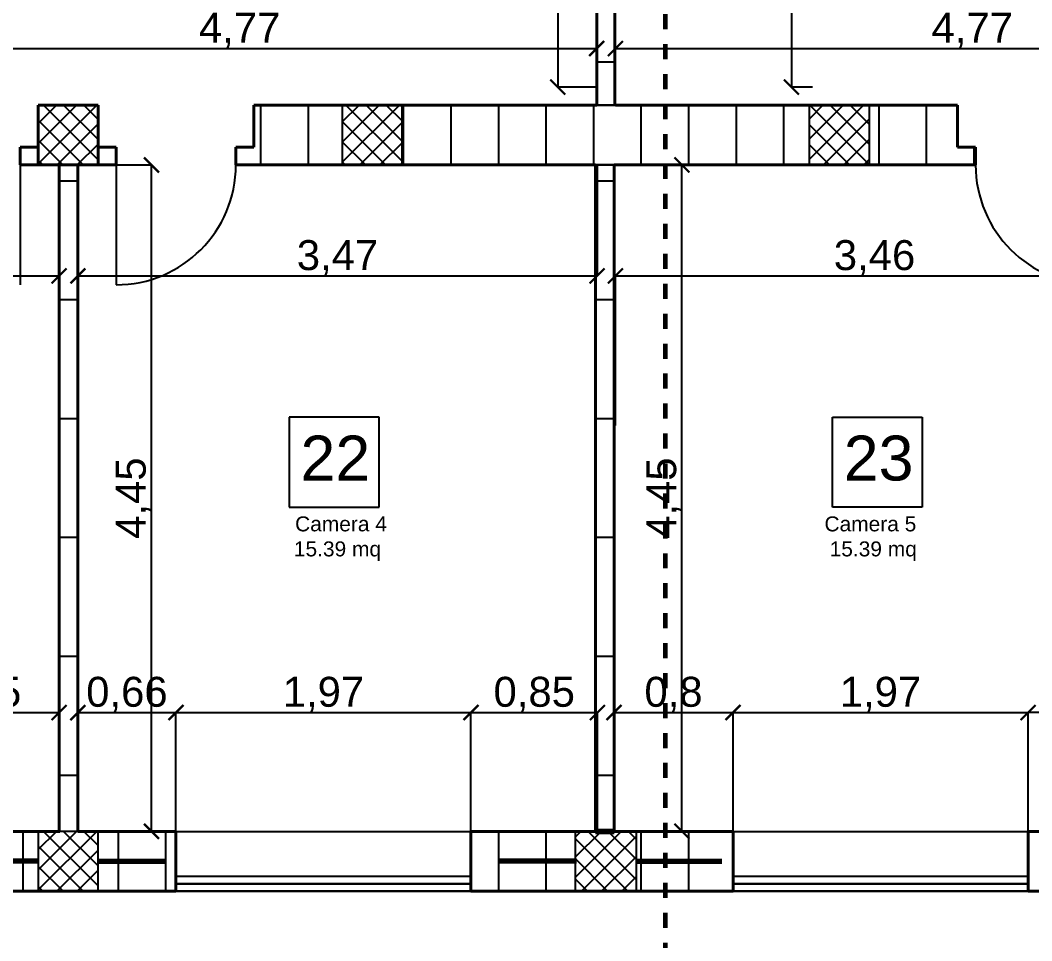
# Model space of a CAD drawing. Header units: millimetres. Extents: x 2459 to 3981, y 1231 to 4850.
# Drawn here: x 3667.85 to 3674.61, y 1279.74 to 1285.89 of the extents above; entities that cross this region are included whole.
import ezdxf

# ---------------------------------------------------------------- set-up
doc = ezdxf.new("R2010")
doc.units = ezdxf.units.MM
doc.linetypes.add('JIS_02_0.7', pattern=[1.35, 0.75, -0.6])
doc.linetypes.add('TRATTEGGIATA', pattern=[0.75, 0.5, -0.25])
for name, color, linetype, lineweight in [('linee murature', 253, 'Continuous', 70), ('linee muri', 7, 'Continuous', 40), ('SEZIONI', 7, 'TRATTEGGIATA', 60)]:
    doc.layers.add(name, color=color, linetype=linetype, lineweight=lineweight)
doc.layers.add('quoteee', color=7, linetype='Continuous')
doc.styles.get("Standard").update_dxf_attribs({"font": 'arial.ttf'})
doc.dimstyles.new('Copia di ISO-25', dxfattribs={"dimtxt": 0.2, "dimasz": 0.1, "dimexe": 0, "dimexo": 0, "dimgap": 0, "dimtad": 3, "dimtxsty": 'Standard', "dimblk": 'ARCHTICK', "dimcen": -2.5, "dimclrd": 256, "dimclre": 256, "dimclrt": 256, "dimadec": 0, "dimazin": 0, "dimtfac": 1, "dimtmove": 2, "dimatfit": 3, "dimldrblk": 'ARCHTICK', "dimfxl": 1, "dimfxlon": 1, "dimtfillclr": 256, "dimlwd": -1, "dimlwe": -1, "dimarcsym": 0})

# ---------------------------------------------------------------- blocks, each defined once
blk = doc.blocks.new('_ArchTick')
at = {"color": 0, "linetype": 'ByBlock', "const_width": 0.15}
blk.add_lwpolyline([(-0.5, -0.5), (0.5, 0.5)], dxfattribs=at)
blk = doc.blocks.new('*D186')
at = {"layer": 'Defpoints', "color": 0, "lineweight": -3, "ltscale": 0.01, "transparency": 16777216}
for p in [(3664.0147, 1284.1799), (3668.1147, 1284.1799), (3668.1147, 1284.1799)]:
    blk.add_point(p, dxfattribs=at)
at = {"layer": 'quoteee', "ltscale": 0.01, "transparency": 16777216}
blk.add_line((3664.0147, 1284.1799), (3668.1147, 1284.1799), dxfattribs=at)
at = {"layer": 'quoteee', "ltscale": 0.01, "transparency": 16777216, "xscale": 0.1, "yscale": 0.1, "zscale": 0.1, "rotation": 180}
blk.add_blockref('_ArchTick', (3664.0147, 1284.1799), dxfattribs=at)
at = {"layer": 'quoteee', "ltscale": 0.01, "transparency": 16777216, "xscale": 0.1, "yscale": 0.1, "zscale": 0.1}
blk.add_blockref('_ArchTick', (3668.1147, 1284.1799), dxfattribs=at)
at = {"layer": 'quoteee', "ltscale": 0.01, "transparency": 16777216, "insert": (3666.0647, 1284.3001), "char_height": 0.2, "attachment_point": 5}
blk.add_mtext('4,1', dxfattribs=at)
blk = doc.blocks.new('*D307')
at = {"layer": 'Defpoints', "color": 0, "lineweight": -3, "ltscale": 0.01, "transparency": 16777216}
for p in [(3668.2397, 1284.9206), (3671.7074, 1284.9206), (3671.7074, 1284.1799)]:
    blk.add_point(p, dxfattribs=at)
at = {"layer": 'quoteee', "ltscale": 0.01, "transparency": 16777216}
for p, q in [((3668.2397, 1284.9206), (3668.2397, 1284.1799)), ((3671.7074, 1284.9206), (3671.7074, 1284.1799)), ((3668.2397, 1284.1799), (3671.7074, 1284.1799))]:
    blk.add_line(p, q, dxfattribs=at)
at = {"layer": 'quoteee', "ltscale": 0.01, "transparency": 16777216, "xscale": 0.1, "yscale": 0.1, "zscale": 0.1, "rotation": 180}
blk.add_blockref('_ArchTick', (3668.2397, 1284.1799), dxfattribs=at)
at = {"layer": 'quoteee', "ltscale": 0.01, "transparency": 16777216, "xscale": 0.1, "yscale": 0.1, "zscale": 0.1}
blk.add_blockref('_ArchTick', (3671.7074, 1284.1799), dxfattribs=at)
at = {"layer": 'quoteee', "ltscale": 0.01, "transparency": 16777216, "insert": (3669.9736, 1284.3001), "char_height": 0.2, "attachment_point": 5}
blk.add_mtext('3,47', dxfattribs=at)
blk = doc.blocks.new('*D308')
at = {"layer": 'Defpoints', "color": 0, "lineweight": -3, "ltscale": 0.01, "transparency": 16777216}
for p in [(3675.2897, 1284.1799), (3671.8297, 1280.4706), (3675.2897, 1280.4668)]:
    blk.add_point(p, dxfattribs=at)
at = {"layer": 'quoteee', "ltscale": 0.01, "transparency": 16777216}
for p, q in [((3671.8297, 1283.1799), (3671.8297, 1284.1799)), ((3671.8297, 1284.1799), (3675.2897, 1284.1799)), ((3675.2897, 1283.1799), (3675.2897, 1284.1799))]:
    blk.add_line(p, q, dxfattribs=at)
at = {"layer": 'quoteee', "ltscale": 0.01, "transparency": 16777216, "xscale": 0.1, "yscale": 0.1, "zscale": 0.1, "rotation": 180}
blk.add_blockref('_ArchTick', (3671.8297, 1284.1799), dxfattribs=at)
at = {"layer": 'quoteee', "ltscale": 0.01, "transparency": 16777216, "xscale": 0.1, "yscale": 0.1, "zscale": 0.1}
blk.add_blockref('_ArchTick', (3675.2897, 1284.1799), dxfattribs=at)
at = {"layer": 'quoteee', "ltscale": 0.01, "transparency": 16777216, "insert": (3673.5597, 1284.3001), "char_height": 0.2, "attachment_point": 5}
blk.add_mtext('3,46', dxfattribs=at)
blk = doc.blocks.new('*D187')
at = {"layer": 'Defpoints', "color": 0, "lineweight": -3, "ltscale": 0.01, "transparency": 16777216}
for p in [(3672.2737, 1284.9206), (3672.2813, 1284.9206), (3672.2813, 1280.4706)]:
    blk.add_point(p, dxfattribs=at)
at = {"layer": 'quoteee', "ltscale": 0.01, "transparency": 16777216}
for p, q in [((3672.2813, 1284.9206), (3672.2737, 1284.9206)), ((3672.2737, 1280.4706), (3672.2737, 1284.9206)), ((3672.2813, 1280.4706), (3672.2737, 1280.4706))]:
    blk.add_line(p, q, dxfattribs=at)
at = {"layer": 'quoteee', "ltscale": 0.01, "transparency": 16777216, "xscale": 0.1, "yscale": 0.1, "zscale": 0.1}
for p, rotation in [((3672.2737, 1284.9206), 90), ((3672.2737, 1280.4706), 270)]:
    blk.add_blockref('_ArchTick', p, dxfattribs=dict(at, rotation=rotation))
at = {"layer": 'quoteee', "ltscale": 0.01, "transparency": 16777216, "insert": (3672.1539, 1282.6956), "char_height": 0.2, "attachment_point": 5, "rotation": 90}
blk.add_mtext('4,45', dxfattribs=at)
blk = doc.blocks.new('*D309')
at = {"layer": 'Defpoints', "color": 0, "lineweight": -3, "ltscale": 0.01, "transparency": 16777216}
for p in [(3668.2397, 1284.9206), (3668.7312, 1284.9206), (3668.2397, 1280.4706)]:
    blk.add_point(p, dxfattribs=at)
at = {"layer": 'quoteee', "ltscale": 0.01, "transparency": 16777216}
for p, q in [((3668.2397, 1284.9206), (3668.7312, 1284.9206)), ((3668.7312, 1280.4706), (3668.7312, 1284.9206)), ((3668.2397, 1280.4706), (3668.7312, 1280.4706))]:
    blk.add_line(p, q, dxfattribs=at)
at = {"layer": 'quoteee', "ltscale": 0.01, "transparency": 16777216, "xscale": 0.1, "yscale": 0.1, "zscale": 0.1}
for p, rotation in [((3668.7312, 1284.9206), 90), ((3668.7312, 1280.4706), 270)]:
    blk.add_blockref('_ArchTick', p, dxfattribs=dict(at, rotation=rotation))
at = {"layer": 'quoteee', "ltscale": 0.01, "transparency": 16777216, "insert": (3668.6114, 1282.6956), "char_height": 0.2, "attachment_point": 5, "rotation": 90}
blk.add_mtext('4,45', dxfattribs=at)
blk = doc.blocks.new('*D188')
at = {"layer": 'Defpoints', "color": 0, "lineweight": -3, "ltscale": 0.01, "transparency": 16777216}
for p in [(3666.9347, 1286.4985), (3671.7047, 1286.4985), (3671.7047, 1285.6985)]:
    blk.add_point(p, dxfattribs=at)
at = {"layer": 'quoteee', "ltscale": 0.01, "transparency": 16777216}
for p, q in [((3666.9347, 1286.4985), (3666.9347, 1285.6985)), ((3671.7047, 1286.4985), (3671.7047, 1285.6985)), ((3666.9347, 1285.6985), (3671.7047, 1285.6985))]:
    blk.add_line(p, q, dxfattribs=at)
at = {"layer": 'quoteee', "ltscale": 0.01, "transparency": 16777216, "xscale": 0.1, "yscale": 0.1, "zscale": 0.1, "rotation": 180}
blk.add_blockref('_ArchTick', (3666.9347, 1285.6985), dxfattribs=at)
at = {"layer": 'quoteee', "ltscale": 0.01, "transparency": 16777216, "xscale": 0.1, "yscale": 0.1, "zscale": 0.1}
blk.add_blockref('_ArchTick', (3671.7047, 1285.6985), dxfattribs=at)
at = {"layer": 'quoteee', "ltscale": 0.01, "transparency": 16777216, "insert": (3669.3197, 1285.8183), "char_height": 0.2, "attachment_point": 5}
blk.add_mtext('4,77', dxfattribs=at)
blk = doc.blocks.new('*D311')
at = {"layer": 'Defpoints', "color": 0, "lineweight": -3, "ltscale": 0.01, "transparency": 16777216}
for p in [(3671.7047, 1287.2706), (3671.4441, 1285.4406), (3671.7047, 1285.4406)]:
    blk.add_point(p, dxfattribs=at)
at = {"layer": 'quoteee', "ltscale": 0.01, "transparency": 16777216}
for p, q in [((3671.7047, 1287.2706), (3671.4441, 1287.2706)), ((3671.4441, 1287.2706), (3671.4441, 1285.4406)), ((3671.7047, 1285.4406), (3671.4441, 1285.4406))]:
    blk.add_line(p, q, dxfattribs=at)
at = {"layer": 'quoteee', "ltscale": 0.01, "transparency": 16777216, "xscale": 0.1, "yscale": 0.1, "zscale": 0.1}
for p, rotation in [((3671.4441, 1287.2706), 90), ((3671.4441, 1285.4406), 270)]:
    blk.add_blockref('_ArchTick', p, dxfattribs=dict(at, rotation=rotation))
at = {"layer": 'quoteee', "ltscale": 0.01, "transparency": 16777216, "insert": (3671.3239, 1286.3556), "char_height": 0.2, "attachment_point": 5, "rotation": 90}
blk.add_mtext('1,83', dxfattribs=at)
blk = doc.blocks.new('*D189')
at = {"layer": 'Defpoints', "color": 0, "lineweight": -3, "ltscale": 0.01, "transparency": 16777216}
for p in [(3673.1447, 1287.2706), (3673.0047, 1285.4406), (3673.1447, 1285.4406)]:
    blk.add_point(p, dxfattribs=at)
at = {"layer": 'quoteee', "ltscale": 0.01, "transparency": 16777216}
for p, q in [((3673.1447, 1287.2706), (3673.0047, 1287.2706)), ((3673.0047, 1287.2706), (3673.0047, 1285.4406)), ((3673.1447, 1285.4406), (3673.0047, 1285.4406))]:
    blk.add_line(p, q, dxfattribs=at)
at = {"layer": 'quoteee', "ltscale": 0.01, "transparency": 16777216, "xscale": 0.1, "yscale": 0.1, "zscale": 0.1}
for p, rotation in [((3673.0047, 1287.2706), 90), ((3673.0047, 1285.4406), 270)]:
    blk.add_blockref('_ArchTick', p, dxfattribs=dict(at, rotation=rotation))
at = {"layer": 'quoteee', "ltscale": 0.01, "transparency": 16777216, "insert": (3672.8846, 1286.3556), "char_height": 0.2, "attachment_point": 5, "rotation": 90}
blk.add_mtext('1,83', dxfattribs=at)
blk = doc.blocks.new('*D312')
at = {"layer": 'Defpoints', "color": 0, "lineweight": -3, "ltscale": 0.01, "transparency": 16777216}
for p in [(3676.5947, 1285.6985), (3676.5947, 1285.4406), (3671.8297, 1285.3206)]:
    blk.add_point(p, dxfattribs=at)
at = {"layer": 'quoteee', "ltscale": 0.01, "transparency": 16777216}
for p, q in [((3671.8297, 1285.3206), (3671.8297, 1285.6985)), ((3671.8297, 1285.6985), (3676.5947, 1285.6985)), ((3676.5947, 1285.4406), (3676.5947, 1285.6985))]:
    blk.add_line(p, q, dxfattribs=at)
at = {"layer": 'quoteee', "ltscale": 0.01, "transparency": 16777216, "xscale": 0.1, "yscale": 0.1, "zscale": 0.1, "rotation": 180}
blk.add_blockref('_ArchTick', (3671.8297, 1285.6985), dxfattribs=at)
at = {"layer": 'quoteee', "ltscale": 0.01, "transparency": 16777216, "xscale": 0.1, "yscale": 0.1, "zscale": 0.1}
blk.add_blockref('_ArchTick', (3676.5947, 1285.6985), dxfattribs=at)
at = {"layer": 'quoteee', "ltscale": 0.01, "transparency": 16777216, "insert": (3674.2122, 1285.8183), "char_height": 0.2, "attachment_point": 5}
blk.add_mtext('4,77', dxfattribs=at)
blk = doc.blocks.new('*D439')
at = {"layer": 'Defpoints', "color": 0, "lineweight": -3, "transparency": 16777216}
for p in [(3668.1147, 1281.2637), (3667.0647, 1280.4706), (3668.1147, 1280.4706)]:
    blk.add_point(p, dxfattribs=at)
at = {"layer": 'quoteee', "transparency": 16777216}
for p, q in [((3667.0647, 1280.4706), (3667.0647, 1281.2637)), ((3667.0647, 1281.2637), (3668.1147, 1281.2637)), ((3668.1147, 1280.4706), (3668.1147, 1281.2637))]:
    blk.add_line(p, q, dxfattribs=at)
at = {"layer": 'quoteee', "transparency": 16777216, "xscale": 0.1, "yscale": 0.1, "zscale": 0.1, "rotation": 180}
blk.add_blockref('_ArchTick', (3667.0647, 1281.2637), dxfattribs=at)
at = {"layer": 'quoteee', "transparency": 16777216, "xscale": 0.1, "yscale": 0.1, "zscale": 0.1}
blk.add_blockref('_ArchTick', (3668.1147, 1281.2637), dxfattribs=at)
at = {"layer": 'quoteee', "transparency": 16777216, "insert": (3667.5897, 1281.3839), "char_height": 0.2, "attachment_point": 5}
blk.add_mtext('1,05', dxfattribs=at)
blk = doc.blocks.new('*D440')
at = {"layer": 'Defpoints', "color": 0, "lineweight": -3, "transparency": 16777216}
for p in [(3668.8947, 1281.2637), (3668.2397, 1280.4706), (3668.8947, 1280.4706)]:
    blk.add_point(p, dxfattribs=at)
at = {"layer": 'quoteee', "transparency": 16777216}
for p, q in [((3668.2397, 1280.4706), (3668.2397, 1281.2637)), ((3668.2397, 1281.2637), (3668.8947, 1281.2637)), ((3668.8947, 1280.4706), (3668.8947, 1281.2637))]:
    blk.add_line(p, q, dxfattribs=at)
at = {"layer": 'quoteee', "transparency": 16777216, "xscale": 0.1, "yscale": 0.1, "zscale": 0.1, "rotation": 180}
blk.add_blockref('_ArchTick', (3668.2397, 1281.2637), dxfattribs=at)
at = {"layer": 'quoteee', "transparency": 16777216, "xscale": 0.1, "yscale": 0.1, "zscale": 0.1}
blk.add_blockref('_ArchTick', (3668.8947, 1281.2637), dxfattribs=at)
at = {"layer": 'quoteee', "transparency": 16777216, "insert": (3668.5672, 1281.3839), "char_height": 0.2, "attachment_point": 5}
blk.add_mtext('0,66', dxfattribs=at)
blk = doc.blocks.new('*D441')
at = {"layer": 'Defpoints', "color": 0, "lineweight": -3, "transparency": 16777216}
for p in [(3670.8647, 1281.2637), (3668.8947, 1280.4706), (3670.8647, 1280.4706)]:
    blk.add_point(p, dxfattribs=at)
at = {"layer": 'quoteee', "transparency": 16777216}
for p, q in [((3668.8947, 1280.4706), (3668.8947, 1281.2637)), ((3668.8947, 1281.2637), (3670.8647, 1281.2637)), ((3670.8647, 1280.4706), (3670.8647, 1281.2637))]:
    blk.add_line(p, q, dxfattribs=at)
at = {"layer": 'quoteee', "transparency": 16777216, "xscale": 0.1, "yscale": 0.1, "zscale": 0.1, "rotation": 180}
blk.add_blockref('_ArchTick', (3668.8947, 1281.2637), dxfattribs=at)
at = {"layer": 'quoteee', "transparency": 16777216, "xscale": 0.1, "yscale": 0.1, "zscale": 0.1}
blk.add_blockref('_ArchTick', (3670.8647, 1281.2637), dxfattribs=at)
at = {"layer": 'quoteee', "transparency": 16777216, "insert": (3669.8797, 1281.3839), "char_height": 0.2, "attachment_point": 5}
blk.add_mtext('1,97', dxfattribs=at)
blk = doc.blocks.new('*D442')
at = {"layer": 'Defpoints', "color": 0, "lineweight": -3, "transparency": 16777216}
for p in [(3671.7097, 1281.2637), (3670.8647, 1280.4706), (3671.7097, 1280.4706)]:
    blk.add_point(p, dxfattribs=at)
at = {"layer": 'quoteee', "transparency": 16777216}
for p, q in [((3670.8647, 1280.4706), (3670.8647, 1281.2637)), ((3670.8647, 1281.2637), (3671.7097, 1281.2637)), ((3671.7097, 1280.4706), (3671.7097, 1281.2637))]:
    blk.add_line(p, q, dxfattribs=at)
at = {"layer": 'quoteee', "transparency": 16777216, "xscale": 0.1, "yscale": 0.1, "zscale": 0.1, "rotation": 180}
blk.add_blockref('_ArchTick', (3670.8647, 1281.2637), dxfattribs=at)
at = {"layer": 'quoteee', "transparency": 16777216, "xscale": 0.1, "yscale": 0.1, "zscale": 0.1}
blk.add_blockref('_ArchTick', (3671.7097, 1281.2637), dxfattribs=at)
at = {"layer": 'quoteee', "transparency": 16777216, "insert": (3671.2872, 1281.3839), "char_height": 0.2, "attachment_point": 5}
blk.add_mtext('0,85', dxfattribs=at)
blk = doc.blocks.new('*D443')
at = {"layer": 'Defpoints', "color": 0, "lineweight": -3, "transparency": 16777216}
for p in [(3672.6147, 1281.2637), (3671.8197, 1280.4706), (3672.6147, 1280.4706)]:
    blk.add_point(p, dxfattribs=at)
at = {"layer": 'quoteee', "transparency": 16777216}
for p, q in [((3671.8197, 1280.4706), (3671.8197, 1281.2637)), ((3671.8197, 1281.2637), (3672.6147, 1281.2637)), ((3672.6147, 1280.4706), (3672.6147, 1281.2637))]:
    blk.add_line(p, q, dxfattribs=at)
at = {"layer": 'quoteee', "transparency": 16777216, "xscale": 0.1, "yscale": 0.1, "zscale": 0.1, "rotation": 180}
blk.add_blockref('_ArchTick', (3671.8197, 1281.2637), dxfattribs=at)
at = {"layer": 'quoteee', "transparency": 16777216, "xscale": 0.1, "yscale": 0.1, "zscale": 0.1}
blk.add_blockref('_ArchTick', (3672.6147, 1281.2637), dxfattribs=at)
at = {"layer": 'quoteee', "transparency": 16777216, "insert": (3672.2172, 1281.3839), "char_height": 0.2, "attachment_point": 5}
blk.add_mtext('0,8', dxfattribs=at)
blk = doc.blocks.new('*D444')
at = {"layer": 'Defpoints', "color": 0, "lineweight": -3, "transparency": 16777216}
for p in [(3674.5847, 1281.2637), (3672.6147, 1280.4706), (3674.5847, 1280.4706)]:
    blk.add_point(p, dxfattribs=at)
at = {"layer": 'quoteee', "transparency": 16777216}
for p, q in [((3672.6147, 1280.4706), (3672.6147, 1281.2637)), ((3672.6147, 1281.2637), (3674.5847, 1281.2637)), ((3674.5847, 1280.4706), (3674.5847, 1281.2637))]:
    blk.add_line(p, q, dxfattribs=at)
at = {"layer": 'quoteee', "transparency": 16777216, "xscale": 0.1, "yscale": 0.1, "zscale": 0.1, "rotation": 180}
blk.add_blockref('_ArchTick', (3672.6147, 1281.2637), dxfattribs=at)
at = {"layer": 'quoteee', "transparency": 16777216, "xscale": 0.1, "yscale": 0.1, "zscale": 0.1}
blk.add_blockref('_ArchTick', (3674.5847, 1281.2637), dxfattribs=at)
at = {"layer": 'quoteee', "transparency": 16777216, "insert": (3673.5997, 1281.3839), "char_height": 0.2, "attachment_point": 5}
blk.add_mtext('1,97', dxfattribs=at)
blk = doc.blocks.new('*D445')
at = {"layer": 'Defpoints', "color": 0, "lineweight": -3, "transparency": 16777216}
for p in [(3674.5847, 1281.2637), (3674.5847, 1280.4706), (3675.2897, 1280.4706)]:
    blk.add_point(p, dxfattribs=at)
at = {"layer": 'quoteee', "transparency": 16777216}
for p, q in [((3674.5847, 1280.4706), (3674.5847, 1281.2637)), ((3675.2897, 1281.2637), (3674.5847, 1281.2637)), ((3675.2897, 1280.4706), (3675.2897, 1281.2637))]:
    blk.add_line(p, q, dxfattribs=at)
at = {"layer": 'quoteee', "transparency": 16777216, "xscale": 0.1, "yscale": 0.1, "zscale": 0.1, "rotation": 180}
blk.add_blockref('_ArchTick', (3674.5847, 1281.2637), dxfattribs=at)
at = {"layer": 'quoteee', "transparency": 16777216, "xscale": 0.1, "yscale": 0.1, "zscale": 0.1}
blk.add_blockref('_ArchTick', (3675.2897, 1281.2637), dxfattribs=at)
at = {"layer": 'quoteee', "transparency": 16777216, "insert": (3674.9372, 1281.3839), "char_height": 0.2, "attachment_point": 5}
blk.add_mtext('0,71', dxfattribs=at)
blk = doc.blocks.new('*D461')
at = {"layer": 'Defpoints', "color": 0, "lineweight": -3, "transparency": 16777216}
for p in [(3663.6147, 1280.0706), (3679.9147, 1280.0706), (3679.9147, 1279.2252)]:
    blk.add_point(p, dxfattribs=at)
at = {"layer": 'quoteee', "transparency": 16777216}
for p, q in [((3663.6147, 1280.0706), (3663.6147, 1279.2252)), ((3679.9147, 1280.0706), (3679.9147, 1279.2252)), ((3663.6147, 1279.2252), (3679.9147, 1279.2252))]:
    blk.add_line(p, q, dxfattribs=at)
at = {"layer": 'quoteee', "transparency": 16777216, "xscale": 0.1, "yscale": 0.1, "zscale": 0.1, "rotation": 180}
blk.add_blockref('_ArchTick', (3663.6147, 1279.2252), dxfattribs=at)
at = {"layer": 'quoteee', "transparency": 16777216, "xscale": 0.1, "yscale": 0.1, "zscale": 0.1}
blk.add_blockref('_ArchTick', (3679.9147, 1279.2252), dxfattribs=at)
at = {"layer": 'quoteee', "transparency": 16777216, "insert": (3671.7647, 1279.3454), "char_height": 0.2, "attachment_point": 5}
blk.add_mtext('16,3', dxfattribs=at)
blk = doc.blocks.new('*D243')
at = {"layer": 'Defpoints', "color": 0, "lineweight": -3, "transparency": 16777216}
for p in [(3661.3162, 1280.0706), (3682.2112, 1280.0706), (3661.3162, 1278.3795)]:
    blk.add_point(p, dxfattribs=at)
at = {"layer": 'quoteee', "transparency": 16777216}
for p, q in [((3661.3162, 1279.3795), (3661.3162, 1278.3795)), ((3682.2112, 1279.3795), (3682.2112, 1278.3795)), ((3682.2112, 1278.3795), (3661.3162, 1278.3795))]:
    blk.add_line(p, q, dxfattribs=at)
at = {"layer": 'quoteee', "transparency": 16777216, "xscale": 0.1, "yscale": 0.1, "zscale": 0.1, "rotation": 180}
blk.add_blockref('_ArchTick', (3661.3162, 1278.3795), dxfattribs=at)
at = {"layer": 'quoteee', "transparency": 16777216, "xscale": 0.1, "yscale": 0.1, "zscale": 0.1}
blk.add_blockref('_ArchTick', (3682.2112, 1278.3795), dxfattribs=at)
at = {"layer": 'quoteee', "transparency": 16777216, "insert": (3671.7637, 1278.4997), "char_height": 0.2, "attachment_point": 5}
blk.add_mtext('20,9', dxfattribs=at)

msp = doc.modelspace()

# ---------------------------------------------------------------- hatches: boundary and pattern name
h = msp.add_hatch()
h.set_pattern_fill('ANSI37', color=256, scale=0.03)
h.paths.add_polyline_path([(3671.964742, 1287.791736), (3671.564742, 1287.791736), (3671.564742, 1287.391736), (3671.964742, 1287.391736)])
h.paths.add_polyline_path([(3664.014742, 1292.290565), (3663.614742, 1292.290565), (3663.614742, 1291.890565), (3664.014742, 1291.890565)])
h.paths.add_polyline_path([(3667.024742, 1292.290565), (3666.624742, 1292.290565), (3666.624742, 1291.890565), (3667.024742, 1291.890565)])
h.paths.add_polyline_path([(3670.004742, 1291.890565), (3670.404742, 1291.890565), (3670.404742, 1292.290565), (3670.004742, 1292.290565)])
h.paths.add_polyline_path([(3670.004742, 1289.134637), (3670.404742, 1289.134637), (3670.404742, 1289.534637), (3670.004742, 1289.534637)])
h.paths.add_polyline_path([(3664.014742, 1289.534637), (3663.614742, 1289.534637), (3663.614742, 1289.134637), (3664.014742, 1289.134637)])
h.paths.add_polyline_path([(3670.004742, 1284.920565), (3670.404742, 1284.920565), (3670.404742, 1285.320565), (3670.004742, 1285.320565)])
h.paths.add_polyline_path([(3668.374742, 1285.320565), (3667.974742, 1285.320565), (3667.974742, 1284.920565), (3668.374742, 1284.920565)])
h.paths.add_polyline_path([(3663.614742, 1285.320565), (3663.614742, 1284.920565), (3664.014742, 1284.920565), (3664.014742, 1285.320565)])
h.paths.add_polyline_path([(3671.969742, 1280.470565), (3671.559742, 1280.470565), (3671.559742, 1280.070565), (3671.969742, 1280.070565)])
h.paths.add_polyline_path([(3668.374742, 1280.470565), (3667.974742, 1280.470565), (3667.974742, 1280.070565), (3668.374742, 1280.070565)])
h.paths.add_polyline_path([(3664.014742, 1280.070565), (3664.014742, 1280.470565), (3663.614742, 1280.470565), (3663.614742, 1280.070565)])
at = {"linetype": 'Continuous'}
h = msp.add_hatch(dxfattribs=at)
h.set_pattern_fill('ANSI37', color=256, scale=0.03)
h.paths.add_polyline_path([(3679.514742, 1292.290565), (3679.914742, 1292.290565), (3679.914742, 1291.890565), (3679.514742, 1291.890565)])
h.paths.add_polyline_path([(3676.504742, 1292.290565), (3676.904742, 1292.290565), (3676.904742, 1291.890565), (3676.504742, 1291.890565)])
h.paths.add_polyline_path([(3673.124742, 1292.290565), (3673.524742, 1292.290565), (3673.524742, 1291.890565), (3673.124742, 1291.890565)])
h.paths.add_polyline_path([(3673.124742, 1289.534637), (3673.524742, 1289.534637), (3673.524742, 1289.134637), (3673.124742, 1289.134637)])
h.paths.add_polyline_path([(3679.514742, 1289.534637), (3679.914742, 1289.534637), (3679.914742, 1289.134637), (3679.514742, 1289.134637)])
h.paths.add_polyline_path([(3673.124742, 1285.320565), (3673.524742, 1285.320565), (3673.524742, 1284.920565), (3673.124742, 1284.920565)])
h.paths.add_polyline_path([(3675.154742, 1285.320565), (3675.554742, 1285.320565), (3675.554742, 1284.920565), (3675.154742, 1284.920565)])
h.paths.add_polyline_path([(3679.514742, 1285.320565), (3679.914742, 1285.320565), (3679.914742, 1284.920565), (3679.514742, 1284.920565)])
h.paths.add_polyline_path([(3675.154742, 1280.470565), (3675.554742, 1280.470565), (3675.554742, 1280.070565), (3675.154742, 1280.070565)])
h.paths.add_polyline_path([(3679.514742, 1280.470565), (3679.914742, 1280.470565), (3679.914742, 1280.070565), (3679.514742, 1280.070565)])

# ---------------------------------------------------------------- linework, layer by layer
at = {"linetype": 'Continuous', "ltscale": 0.01}
for p, q in [((3671.704742, 1285.320565), (3671.704742, 1287.270565)), ((3671.824742, 1285.320565), (3671.824742, 1287.270565)), ((3667.974742, 1285.040565), (3667.974742, 1285.320565)), ((3668.374742, 1285.320565), (3668.374742, 1285.040565)), ((3669.414742, 1285.040565), (3669.414742, 1285.320565)), ((3674.114742, 1285.040565), (3674.114742, 1285.320565)), ((3674.114742, 1285.040565), (3674.114742, 1285.320565)), ((3667.854742, 1284.920565), (3667.854742, 1285.040565)), ((3667.854742, 1285.040565), (3667.974742, 1285.040565)), ((3668.374742, 1285.040565), (3668.494742, 1285.040565)), ((3668.494742, 1285.040565), (3668.494742, 1284.920565)), ((3669.294742, 1284.920565), (3669.294742, 1285.040565)), ((3669.294742, 1285.040565), (3669.414742, 1285.040565)), ((3674.234742, 1285.040565), (3674.114742, 1285.040565)), ((3674.234742, 1285.040565), (3674.114742, 1285.040565)), ((3674.234742, 1284.920565), (3674.234742, 1285.040565)), ((3674.234742, 1284.920565), (3674.234742, 1285.040565)), ((3667.854742, 1284.920565), (3668.114742, 1284.920565)), ((3667.854742, 1284.920565), (3668.114742, 1284.920565)), ((3668.239742, 1284.920565), (3668.494742, 1284.920565)), ((3668.239742, 1280.470565), (3668.239742, 1284.920565)), ((3668.239742, 1284.920565), (3668.494742, 1284.920565)), ((3669.294742, 1284.920565), (3671.707382, 1284.920565)), ((3674.234742, 1284.920565), (3671.822101, 1284.920565)), ((3674.234742, 1284.920565), (3671.822101, 1284.920565))]:
    msp.add_line(p, q, dxfattribs=at)
at = {"linetype": 'Continuous'}
for p, q in [((3671.704742, 1285.320565), (3671.704742, 1287.270565)), ((3671.824742, 1287.270565), (3671.824742, 1285.320565)), ((3671.704742, 1285.609215), (3671.824742, 1285.609215)), ((3671.704742, 1285.609215), (3671.824742, 1285.609215)), ((3668.374742, 1285.320565), (3667.974742, 1285.320565)), ((3667.974742, 1285.320565), (3667.974742, 1284.920565)), ((3668.374742, 1284.920565), (3668.374742, 1285.320565)), ((3669.414742, 1285.320565), (3671.704742, 1285.320565)), ((3669.460169, 1285.320565), (3669.460169, 1284.920565)), ((3669.460169, 1285.320565), (3669.460169, 1284.920565)), ((3669.777669, 1285.320565), (3669.777669, 1284.920565)), ((3669.777669, 1285.320565), (3669.777669, 1284.920565)), ((3670.404742, 1285.320565), (3670.004742, 1285.320565)), ((3670.004742, 1285.320565), (3670.004742, 1284.920565)), ((3670.404742, 1284.920565), (3670.404742, 1285.320565)), ((3670.412669, 1285.320565), (3670.412669, 1284.920565)), ((3670.412669, 1285.320565), (3670.412669, 1284.920565)), ((3670.730169, 1285.320565), (3670.730169, 1284.920565)), ((3670.730169, 1285.320565), (3670.730169, 1284.920565)), ((3671.047669, 1285.320565), (3671.047669, 1284.920565)), ((3671.047669, 1285.320565), (3671.047669, 1284.920565)), ((3671.365169, 1285.320565), (3671.365169, 1284.920565)), ((3671.365169, 1285.320565), (3671.365169, 1284.920565)), ((3671.682669, 1285.320565), (3671.682669, 1284.920565)), ((3671.682669, 1285.320565), (3671.682669, 1284.920565)), ((3671.824742, 1285.320565), (3671.699742, 1285.320565)), ((3671.704742, 1285.320565), (3671.829742, 1285.320565)), ((3671.824742, 1285.320565), (3671.704742, 1285.320565)), ((3674.114742, 1285.320565), (3671.824742, 1285.320565)), ((3671.829742, 1285.320565), (3674.114742, 1285.320565)), ((3672.000169, 1285.320565), (3672.000169, 1284.920565)), ((3672.000169, 1285.320565), (3672.000169, 1284.920565)), ((3672.317669, 1285.320565), (3672.317669, 1284.920565)), ((3672.317669, 1285.320565), (3672.317669, 1284.920565)), ((3672.635169, 1285.320565), (3672.635169, 1284.920565)), ((3672.635169, 1285.320565), (3672.635169, 1284.920565)), ((3672.952669, 1285.320565), (3672.952669, 1284.920565)), ((3672.952669, 1285.320565), (3672.952669, 1284.920565)), ((3673.124742, 1284.920565), (3673.124742, 1285.320565)), ((3673.124742, 1285.320565), (3673.524742, 1285.320565)), ((3673.524742, 1285.320565), (3673.524742, 1284.920565)), ((3673.587669, 1285.320565), (3673.587669, 1284.920565)), ((3673.587669, 1285.320565), (3673.587669, 1284.920565)), ((3673.905169, 1285.320565), (3673.905169, 1284.920565)), ((3673.905169, 1285.320565), (3673.905169, 1284.920565)), ((3674.222669, 1285.040565), (3674.222669, 1284.920565)), ((3674.222669, 1285.040565), (3674.222669, 1284.920565)), ((3667.854742, 1284.920565), (3667.854742, 1284.120565)), ((3667.974742, 1284.920565), (3668.374742, 1284.920565)), ((3668.114742, 1284.920565), (3668.239742, 1284.920565)), ((3668.114742, 1280.470565), (3668.114742, 1284.920565)), ((3668.239742, 1284.920565), (3668.239742, 1280.470565)), ((3668.494742, 1284.920565), (3668.494742, 1284.120565)), ((3670.004742, 1284.920565), (3670.404742, 1284.920565)), ((3671.822101, 1284.920565), (3671.697101, 1284.920565)), ((3671.697101, 1284.920565), (3671.697101, 1280.470565)), ((3671.697101, 1284.920565), (3671.822101, 1284.920565)), ((3671.697101, 1280.470565), (3671.697101, 1284.920565)), ((3671.707382, 1284.920565), (3671.829742, 1284.920565)), ((3671.822101, 1280.470565), (3671.822101, 1284.920565)), ((3671.822101, 1284.920565), (3671.822101, 1280.470565)), ((3673.524742, 1284.920565), (3673.124742, 1284.920565)), ((3668.114742, 1284.815465), (3668.239742, 1284.815465)), ((3668.114742, 1284.815465), (3668.239742, 1284.815465)), ((3671.697101, 1284.815465), (3671.822101, 1284.815465)), ((3671.697101, 1284.815465), (3671.822101, 1284.815465)), ((3668.114742, 1284.021715), (3668.239742, 1284.021715)), ((3668.114742, 1284.021715), (3668.239742, 1284.021715)), ((3671.697101, 1284.021715), (3671.822101, 1284.021715)), ((3671.697101, 1284.021715), (3671.822101, 1284.021715)), ((3668.114742, 1283.227965), (3668.239742, 1283.227965)), ((3668.114742, 1283.227965), (3668.239742, 1283.227965)), ((3670.250865, 1283.235701), (3669.650865, 1283.235701)), ((3669.650865, 1283.235701), (3669.650865, 1282.635701)), ((3670.250865, 1282.635701), (3670.250865, 1283.235701)), ((3671.697101, 1283.227965), (3671.822101, 1283.227965)), ((3671.697101, 1283.227965), (3671.822101, 1283.227965)), ((3673.278619, 1282.635701), (3673.278619, 1283.235701)), ((3673.278619, 1283.235701), (3673.878619, 1283.235701)), ((3673.878619, 1283.235701), (3673.878619, 1282.635701)), ((3669.650865, 1282.635701), (3670.250865, 1282.635701)), ((3673.878619, 1282.635701), (3673.278619, 1282.635701)), ((3668.114742, 1282.434215), (3668.239742, 1282.434215)), ((3668.114742, 1282.434215), (3668.239742, 1282.434215)), ((3671.697101, 1282.434215), (3671.822101, 1282.434215)), ((3671.697101, 1282.434215), (3671.822101, 1282.434215)), ((3668.114742, 1281.640465), (3668.239742, 1281.640465)), ((3668.114742, 1281.640465), (3668.239742, 1281.640465)), ((3671.697101, 1281.640465), (3671.822101, 1281.640465)), ((3671.697101, 1281.640465), (3671.822101, 1281.640465)), ((3668.114742, 1280.846715), (3668.239742, 1280.846715)), ((3668.114742, 1280.846715), (3668.239742, 1280.846715)), ((3671.697101, 1280.846715), (3671.822101, 1280.846715)), ((3671.697101, 1280.846715), (3671.822101, 1280.846715)), ((3667.064742, 1280.470565), (3668.119742, 1280.470565)), ((3667.872669, 1280.470565), (3667.872669, 1280.070565)), ((3667.872669, 1280.470565), (3667.872669, 1280.070565)), ((3668.374742, 1280.470565), (3667.974742, 1280.470565)), ((3667.974742, 1280.470565), (3667.974742, 1280.070565)), ((3668.239742, 1280.470565), (3668.114742, 1280.470565)), ((3668.239742, 1280.470565), (3668.894742, 1280.470565)), ((3668.374742, 1280.070565), (3668.374742, 1280.470565)), ((3668.507669, 1280.470565), (3668.507669, 1280.070565)), ((3668.507669, 1280.470565), (3668.507669, 1280.070565)), ((3668.825169, 1280.470565), (3668.825169, 1280.070565)), ((3668.825169, 1280.470565), (3668.825169, 1280.070565)), ((3668.894742, 1280.470565), (3668.894742, 1280.070565)), ((3668.894742, 1280.470565), (3670.864742, 1280.470565)), ((3668.894742, 1280.470565), (3670.864742, 1280.470565)), ((3668.894742, 1280.070565), (3668.894742, 1280.470565)), ((3668.894742, 1280.070565), (3668.894742, 1280.470565)), ((3668.894742, 1280.470565), (3670.864742, 1280.470565)), ((3670.864742, 1280.470565), (3670.864742, 1280.070565)), ((3670.864742, 1280.470565), (3671.709742, 1280.470565)), ((3670.864742, 1280.070565), (3670.864742, 1280.470565)), ((3670.864742, 1280.070565), (3670.864742, 1280.470565)), ((3670.864742, 1280.470565), (3670.864742, 1280.070565)), ((3670.864742, 1280.470565), (3672.614742, 1280.470565)), ((3670.864742, 1280.070565), (3670.864742, 1280.470565)), ((3671.699742, 1280.470565), (3670.914742, 1280.470565)), ((3671.047669, 1280.470565), (3671.047669, 1280.070565)), ((3671.047669, 1280.470565), (3671.047669, 1280.070565)), ((3671.365169, 1280.470565), (3671.365169, 1280.070565)), ((3671.365169, 1280.470565), (3671.365169, 1280.070565)), ((3671.969742, 1280.470565), (3671.559742, 1280.470565)), ((3671.559742, 1280.470565), (3671.559742, 1280.070565)), ((3671.697101, 1280.470565), (3671.822101, 1280.470565)), ((3671.822101, 1280.470565), (3671.697101, 1280.470565)), ((3672.614742, 1280.470565), (3671.819742, 1280.470565)), ((3671.829742, 1280.470565), (3672.614742, 1280.470565)), ((3671.969742, 1280.070565), (3671.969742, 1280.470565)), ((3672.000169, 1280.470565), (3672.000169, 1280.070565)), ((3672.000169, 1280.470565), (3672.000169, 1280.070565)), ((3672.317669, 1280.470565), (3672.317669, 1280.070565)), ((3672.317669, 1280.470565), (3672.317669, 1280.070565)), ((3672.614742, 1280.470565), (3672.614742, 1280.070565)), ((3672.614742, 1280.470565), (3674.584742, 1280.470565)), ((3672.614742, 1280.470565), (3674.584742, 1280.470565)), ((3672.614742, 1280.070565), (3672.614742, 1280.470565)), ((3672.614742, 1280.070565), (3672.614742, 1280.470565)), ((3672.614742, 1280.470565), (3674.584742, 1280.470565)), ((3672.614742, 1280.470565), (3672.614742, 1280.070565)), ((3674.584742, 1280.470565), (3674.584742, 1280.070565)), ((3674.584742, 1280.070565), (3674.584742, 1280.470565)), ((3675.289742, 1280.470565), (3674.584742, 1280.470565)), ((3674.584742, 1280.070565), (3674.584742, 1280.470565)), ((3674.584742, 1280.070565), (3674.584742, 1280.470565)), ((3674.584742, 1280.470565), (3674.584742, 1280.070565)), ((3668.894742, 1280.120565), (3668.894742, 1280.170565)), ((3668.894742, 1280.170565), (3670.864742, 1280.170565)), ((3670.864742, 1280.120565), (3670.864742, 1280.170565)), ((3670.864742, 1280.170565), (3670.864742, 1280.120565)), ((3672.614742, 1280.120565), (3672.614742, 1280.170565)), ((3672.614742, 1280.170565), (3674.584742, 1280.170565)), ((3674.584742, 1280.120565), (3674.584742, 1280.170565)), ((3674.584742, 1280.170565), (3674.584742, 1280.120565)), ((3668.894742, 1280.120565), (3670.864742, 1280.120565)), ((3670.864742, 1280.120565), (3668.894742, 1280.120565)), ((3672.614742, 1280.120565), (3674.584742, 1280.120565)), ((3674.584742, 1280.120565), (3672.614742, 1280.120565)), ((3667.064742, 1280.070565), (3668.894742, 1280.070565)), ((3667.974742, 1280.070565), (3668.374742, 1280.070565)), ((3668.894742, 1280.070565), (3670.864742, 1280.070565)), ((3668.894742, 1280.070565), (3670.864742, 1280.070565)), ((3670.864742, 1280.070565), (3668.894742, 1280.070565)), ((3670.864742, 1280.070565), (3672.614742, 1280.070565)), ((3672.614742, 1280.070565), (3670.864742, 1280.070565)), ((3672.614742, 1280.070565), (3670.914742, 1280.070565)), ((3671.559742, 1280.070565), (3671.969742, 1280.070565)), ((3672.614742, 1280.070565), (3674.584742, 1280.070565)), ((3672.614742, 1280.070565), (3674.584742, 1280.070565)), ((3674.584742, 1280.070565), (3672.614742, 1280.070565)), ((3674.584742, 1280.070565), (3676.469395, 1280.070565)), ((3676.464742, 1280.070565), (3674.584742, 1280.070565))]:
    msp.add_line(p, q, dxfattribs=at)
at = {"ltscale": 0.01}
for p, q in [((3667.974742, 1285.040565), (3667.974742, 1285.320565)), ((3668.374742, 1285.320565), (3668.374742, 1285.040565)), ((3674.234742, 1284.920565), (3674.234742, 1285.040565)), ((3667.854742, 1284.920565), (3668.114742, 1284.920565)), ((3668.239742, 1284.920565), (3668.494742, 1284.920565))]:
    msp.add_line(p, q, dxfattribs=at)
for p, q in [((3670.404742, 1285.320565), (3670.004742, 1285.320565)), ((3670.004742, 1285.320565), (3670.004742, 1284.920565)), ((3670.404742, 1284.920565), (3670.404742, 1285.320565)), ((3673.124742, 1284.920565), (3673.124742, 1285.320565)), ((3673.124742, 1285.320565), (3673.524742, 1285.320565)), ((3673.524742, 1285.320565), (3673.524742, 1284.920565)), ((3667.854742, 1284.920565), (3667.854742, 1284.120565)), ((3668.114742, 1284.920565), (3668.239742, 1284.920565)), ((3668.494742, 1284.920565), (3668.494742, 1284.120565)), ((3670.004742, 1284.920565), (3670.404742, 1284.920565)), ((3671.822101, 1284.920565), (3671.697101, 1284.920565)), ((3673.524742, 1284.920565), (3673.124742, 1284.920565)), ((3670.250865, 1283.235701), (3669.650865, 1283.235701)), ((3669.650865, 1283.235701), (3669.650865, 1282.635701)), ((3670.250865, 1282.635701), (3670.250865, 1283.235701)), ((3673.278619, 1282.635701), (3673.278619, 1283.235701)), ((3673.278619, 1283.235701), (3673.878619, 1283.235701)), ((3673.878619, 1283.235701), (3673.878619, 1282.635701)), ((3669.650865, 1282.635701), (3670.250865, 1282.635701)), ((3673.878619, 1282.635701), (3673.278619, 1282.635701)), ((3668.374742, 1280.470565), (3667.974742, 1280.470565)), ((3667.974742, 1280.470565), (3667.974742, 1280.070565)), ((3668.239742, 1280.470565), (3668.114742, 1280.470565)), ((3668.374742, 1280.070565), (3668.374742, 1280.470565)), ((3668.894742, 1280.470565), (3670.864742, 1280.470565)), ((3668.894742, 1280.470565), (3670.864742, 1280.470565)), ((3668.894742, 1280.470565), (3670.864742, 1280.470565)), ((3671.969742, 1280.470565), (3671.559742, 1280.470565)), ((3671.559742, 1280.470565), (3671.559742, 1280.070565)), ((3672.614742, 1280.470565), (3671.819742, 1280.470565)), ((3671.829742, 1280.470565), (3672.614742, 1280.470565)), ((3671.969742, 1280.070565), (3671.969742, 1280.470565)), ((3672.614742, 1280.470565), (3674.584742, 1280.470565)), ((3668.894742, 1280.170565), (3670.864742, 1280.170565)), ((3672.614742, 1280.170565), (3674.584742, 1280.170565)), ((3668.894742, 1280.120565), (3670.864742, 1280.120565)), ((3670.864742, 1280.120565), (3668.894742, 1280.120565)), ((3672.614742, 1280.120565), (3674.584742, 1280.120565)), ((3667.974742, 1280.070565), (3668.374742, 1280.070565)), ((3668.894742, 1280.070565), (3670.864742, 1280.070565)), ((3668.894742, 1280.070565), (3670.864742, 1280.070565)), ((3670.864742, 1280.070565), (3668.894742, 1280.070565)), ((3670.864742, 1280.070565), (3672.614742, 1280.070565)), ((3672.614742, 1280.070565), (3670.914742, 1280.070565)), ((3671.559742, 1280.070565), (3671.969742, 1280.070565)), ((3672.614742, 1280.070565), (3674.584742, 1280.070565)), ((3674.584742, 1280.070565), (3676.469395, 1280.070565))]:
    msp.add_line(p, q)
at = {"lineweight": 70}
for p, q in [((3671.697101, 1280.470565), (3671.822101, 1280.470565)), ((3671.822101, 1280.470565), (3671.697101, 1280.470565))]:
    msp.add_line(p, q, dxfattribs=at)
at = {"linetype": 'Continuous'}
for centre, start, end in [((3668.494742, 1284.920565), 270, 0), ((3675.034742, 1284.920565), 180, 270)]:
    msp.add_arc(centre, 0.8, start, end, dxfattribs=at)
for centre, start, end in [((3668.494742, 1284.920565), 270, 0), ((3675.034742, 1284.920565), 180, 270)]:
    msp.add_arc(centre, 0.8, start, end)
at = {"layer": 'linee murature', "linetype": 'Continuous'}
for p, q in [((3667.974742, 1280.270565), (3667.237085, 1280.270565)), ((3668.374742, 1280.270565), (3668.822701, 1280.270565)), ((3671.569742, 1280.270565), (3671.044443, 1280.270565)), ((3671.969742, 1280.270565), (3672.53942, 1280.270565))]:
    msp.add_line(p, q, dxfattribs=at)
at = {"layer": 'linee murature', "lineweight": 70}
for p, q in [((3667.974742, 1280.270565), (3667.237085, 1280.270565)), ((3668.374742, 1280.270565), (3668.822701, 1280.270565)), ((3671.569742, 1280.270565), (3671.044443, 1280.270565)), ((3671.969742, 1280.270565), (3672.53942, 1280.270565))]:
    msp.add_line(p, q, dxfattribs=at)
at = {"layer": 'linee muri', "ltscale": 0.01}
for p, q in [((3671.704742, 1285.320565), (3671.704742, 1287.270565)), ((3671.824742, 1285.320565), (3671.824742, 1287.270565)), ((3669.414742, 1285.040565), (3669.414742, 1285.320565)), ((3674.114742, 1285.040565), (3674.114742, 1285.320565)), ((3674.114742, 1285.040565), (3674.114742, 1285.320565)), ((3674.114742, 1285.040565), (3674.114742, 1285.320565)), ((3667.854742, 1284.920565), (3667.854742, 1285.040565)), ((3667.854742, 1285.040565), (3667.974742, 1285.040565)), ((3668.374742, 1285.040565), (3668.494742, 1285.040565)), ((3668.494742, 1285.040565), (3668.494742, 1284.920565)), ((3669.294742, 1284.920565), (3669.294742, 1285.040565)), ((3669.294742, 1285.040565), (3669.414742, 1285.040565)), ((3674.234742, 1285.040565), (3674.114742, 1285.040565)), ((3674.234742, 1285.040565), (3674.114742, 1285.040565)), ((3674.234742, 1285.040565), (3674.114742, 1285.040565)), ((3674.234742, 1284.920565), (3674.234742, 1285.040565)), ((3674.234742, 1284.920565), (3674.234742, 1285.040565)), ((3667.854742, 1284.920565), (3668.114742, 1284.920565)), ((3668.239742, 1280.470565), (3668.239742, 1284.920565)), ((3668.239742, 1284.920565), (3668.494742, 1284.920565)), ((3669.294742, 1284.920565), (3671.697101, 1284.920565)), ((3674.234742, 1284.920565), (3671.822101, 1284.920565))]:
    msp.add_line(p, q, dxfattribs=at)
at = {"layer": 'linee muri'}
for p, q in [((3668.374742, 1285.320565), (3667.974742, 1285.320565)), ((3667.974742, 1285.320565), (3667.974742, 1284.920565)), ((3668.374742, 1284.920565), (3668.374742, 1285.320565)), ((3669.414742, 1285.320565), (3671.704742, 1285.320565)), ((3671.829742, 1285.320565), (3674.114742, 1285.320565)), ((3667.974742, 1284.920565), (3668.374742, 1284.920565)), ((3668.114742, 1280.470565), (3668.114742, 1284.920565)), ((3668.239742, 1284.920565), (3668.239742, 1280.470565)), ((3671.697101, 1284.920565), (3671.697101, 1280.470565)), ((3671.822101, 1280.470565), (3671.822101, 1284.920565)), ((3667.064742, 1280.470565), (3668.119742, 1280.470565)), ((3668.239742, 1280.470565), (3668.894742, 1280.470565)), ((3668.894742, 1280.470565), (3668.894742, 1280.070565)), ((3668.894742, 1280.070565), (3668.894742, 1280.470565)), ((3668.894742, 1280.070565), (3668.894742, 1280.470565)), ((3670.864742, 1280.470565), (3670.864742, 1280.070565)), ((3670.864742, 1280.470565), (3671.709742, 1280.470565)), ((3670.864742, 1280.070565), (3670.864742, 1280.470565)), ((3670.864742, 1280.470565), (3670.864742, 1280.070565)), ((3670.864742, 1280.070565), (3670.864742, 1280.470565)), ((3670.864742, 1280.470565), (3672.614742, 1280.470565)), ((3670.864742, 1280.070565), (3670.864742, 1280.470565)), ((3671.699742, 1280.470565), (3670.914742, 1280.470565)), ((3672.614742, 1280.470565), (3670.914742, 1280.470565)), ((3672.614742, 1280.470565), (3671.819742, 1280.470565)), ((3671.829742, 1280.470565), (3672.614742, 1280.470565)), ((3672.614742, 1280.470565), (3672.614742, 1280.070565)), ((3672.614742, 1280.070565), (3672.614742, 1280.470565)), ((3672.614742, 1280.070565), (3672.614742, 1280.470565)), ((3672.614742, 1280.470565), (3672.614742, 1280.070565)), ((3674.584742, 1280.470565), (3674.584742, 1280.070565)), ((3674.584742, 1280.070565), (3674.584742, 1280.470565)), ((3674.584742, 1280.470565), (3674.584742, 1280.070565)), ((3675.289742, 1280.470565), (3674.584742, 1280.470565)), ((3674.584742, 1280.070565), (3674.584742, 1280.470565)), ((3674.584742, 1280.070565), (3674.584742, 1280.470565)), ((3668.894742, 1280.120565), (3668.894742, 1280.170565)), ((3670.864742, 1280.120565), (3670.864742, 1280.170565)), ((3670.864742, 1280.170565), (3670.864742, 1280.120565)), ((3672.614742, 1280.120565), (3672.614742, 1280.170565)), ((3674.584742, 1280.120565), (3674.584742, 1280.170565)), ((3674.584742, 1280.170565), (3674.584742, 1280.120565)), ((3667.064742, 1280.070565), (3668.894742, 1280.070565)), ((3672.614742, 1280.070565), (3670.864742, 1280.070565)), ((3670.914742, 1280.070565), (3672.614742, 1280.070565)), ((3676.464742, 1280.070565), (3674.584742, 1280.070565))]:
    msp.add_line(p, q, dxfattribs=at)
at = {"layer": 'SEZIONI', "linetype": 'JIS_02_0.7', "ltscale": 0.01}
msp.add_lwpolyline([(3672.610446, 1277.239129), (3672.804537, 1277.427025), (3672.164734, 1277.427025), (3672.164734, 1296.773602), (3672.484603, 1296.773602), (3672.297272, 1297.027692)], dxfattribs=at)

# ---------------------------------------------------------------- texts
at = {"linetype": 'Continuous'}
for s, height, p in [('22', 0.3, (3669.726027, 1282.813273)), ('23', 0.3, (3673.353781, 1282.813273)), ('Camera 4', 0.1, (3669.690206, 1282.47381)), ('Camera 5', 0.1, (3673.225294, 1282.47381)), ('15.39 mq', 0.1, (3669.681953, 1282.306734)), ('15.39 mq', 0.1, (3673.259877, 1282.306734))]:
    msp.add_text(s, height=height, dxfattribs=at).set_placement(p)
for s, height, p in [('22', 0.3, (3669.726027, 1282.813273)), ('23', 0.3, (3673.353781, 1282.813273)), ('15.39 mq', 0.1, (3669.681953, 1282.306734)), ('15.39 mq', 0.1, (3673.259877, 1282.306734))]:
    msp.add_text(s, height=height).set_placement(p)

# ---------------------------------------------------------------- dimensions: what is measured, and where the dimension line sits
at = {"layer": 'quoteee', "ltscale": 0.01}
for base, p1, p2, picture, middle in [((3671.444073, 1285.440565), (3671.704742, 1287.270565), (3671.704742, 1285.440565), '*D311', (3671.323882, 1286.355565)), ((3673.004742, 1285.440565), (3673.144742, 1287.270565), (3673.144742, 1285.440565), '*D189', (3672.884551, 1286.355565)), ((3668.731224, 1284.920565), (3668.239742, 1280.470565), (3668.239742, 1284.920565), '*D309', (3668.611443, 1282.695565))]:
    dim = msp.add_linear_dim(base=base, p1=p1, p2=p2, angle=90, dimstyle='Copia di ISO-25', dxfattribs=at)
    dim.commit()
    dim.dimension.update_dxf_attribs({"geometry": picture, "text_midpoint": middle})
for base, p1, p2, picture, middle in [((3671.704742, 1285.698521), (3666.934742, 1286.498521), (3671.704742, 1286.498521), '*D188', (3669.319742, 1285.818302)), ((3676.5947417784, 1285.6985207438), (3671.8297417784, 1285.3205647074), (3676.5947417784, 1285.4405647074), '*D312', (3674.2122417784, 1285.8183024628)), ((3671.707382, 1284.179889), (3668.239742, 1284.920565), (3671.707382, 1284.920565), '*D307', (3669.973562, 1284.30008)), ((3668.114742, 1284.179889), (3664.014742, 1284.179889), (3668.114742, 1284.179889), '*D186', (3666.064742, 1284.30008)), ((3675.289742, 1284.179889), (3671.829742, 1280.470565), (3675.289742, 1280.46685), '*D308', (3673.559742, 1284.30008))]:
    dim = msp.add_linear_dim(base=base, p1=p1, p2=p2, dimstyle='Copia di ISO-25', dxfattribs=at)
    dim.commit()
    dim.dimension.update_dxf_attribs({"geometry": picture, "text_midpoint": middle})
dim = msp.add_aligned_dim(p1=(3672.281346, 1280.470565), p2=(3672.281346, 1284.920565), distance=0.00764, dimstyle='Copia di ISO-25', dxfattribs=at)
dim.commit()
dim.dimension.update_dxf_attribs({"geometry": '*D187', "text_midpoint": (3672.153923, 1282.695565)})
at = {"layer": 'quoteee'}
for base, p1, p2, picture, middle in [((3668.114742, 1281.263698), (3667.064742, 1280.470565), (3668.114742, 1280.470565), '*D439', (3667.589742, 1281.383889)), ((3668.8947417784, 1281.2636981782), (3668.2397417784, 1280.4705647074), (3668.8947417784, 1280.4705647074), '*D440', (3668.5672417784, 1281.3838891741)), ((3670.864742, 1281.263698), (3668.894742, 1280.470565), (3670.864742, 1280.470565), '*D441', (3669.879742, 1281.383889)), ((3671.7097417784, 1281.2636981782), (3670.8647417784, 1280.4705647074), (3671.7097417784, 1280.4705647074), '*D442', (3671.2872417784, 1281.3838891741)), ((3672.6147417784, 1281.2636981782), (3671.8197417784, 1280.4705647074), (3672.6147417784, 1280.4705647074), '*D443', (3672.2172417784, 1281.3838891741)), ((3674.584742, 1281.263698), (3672.614742, 1280.470565), (3674.584742, 1280.470565), '*D444', (3673.599742, 1281.383889)), ((3674.5847417784, 1281.2636981782), (3675.2897417784, 1280.4705647074), (3674.5847417784, 1280.4705647074), '*D445', (3674.9372417784, 1281.3838891741)), ((3661.31619, 1278.379509), (3682.211205, 1280.070565), (3661.31619, 1280.070565), '*D243', (3671.763698, 1278.4997)), ((3679.914742, 1279.22518), (3663.614742, 1280.070565), (3679.914742, 1280.070565), '*D461', (3671.764742, 1279.345371))]:
    dim = msp.add_linear_dim(base=base, p1=p1, p2=p2, dimstyle='Copia di ISO-25', dxfattribs=at)
    dim.commit()
    dim.dimension.update_dxf_attribs({"geometry": picture, "text_midpoint": middle})

doc.saveas('drawing.dxf')
